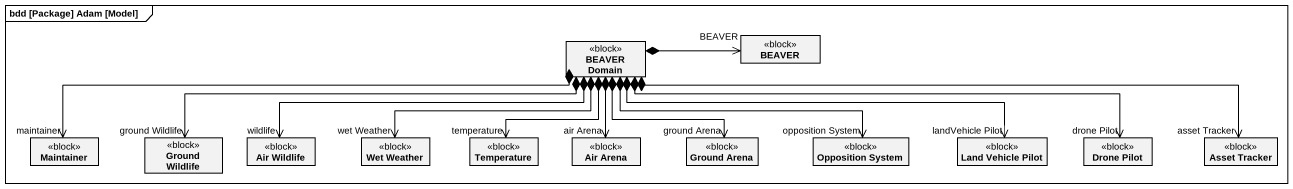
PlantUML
@startuml
mainframe bdd [Package] Adam [Model]
hide circle
hide empty members
class "BEAVER Domain" as BEAVER_Domain <<block>>
class BEAVER <<block>>
class Maintainer <<block>>
class "Ground Wildlife" as Ground_Wildlife <<block>>
class "Air Wildlife" as Air_Wildlife <<block>>
class "Wet Weather" as Wet_Weather <<block>>
class Temperature <<block>>
class "Air Arena" as Air_Arena <<block>>
class "Ground Arena" as Ground_Arena <<block>>
class "Opposition System" as Opposition_System <<block>>
class "Land Vehicle Pilot" as Land_Vehicle_Pilot <<block>>
class "Drone Pilot" as Drone_Pilot <<block>>
class "Asset Tracker" as Asset_Tracker <<block>>
BEAVER_Domain *-right-> "BEAVER" BEAVER
BEAVER_Domain *-left-> "maintainer" Maintainer
BEAVER_Domain *-left-> "ground Wildlife" Ground_Wildlife
BEAVER_Domain *-left-> "wildlife" Air_Wildlife
BEAVER_Domain *-left-> "wet Weather" Wet_Weather
BEAVER_Domain *--> "temperature" Temperature
BEAVER_Domain *--> "air Arena" Air_Arena
BEAVER_Domain *--> "ground Arena" Ground_Arena
BEAVER_Domain *-right-> "opposition System" Opposition_System
BEAVER_Domain *-right-> "landVehicle Pilot" Land_Vehicle_Pilot
BEAVER_Domain *-right-> "drone Pilot" Drone_Pilot
BEAVER_Domain *-right-> "asset Tracker" Asset_Tracker
@enduml
